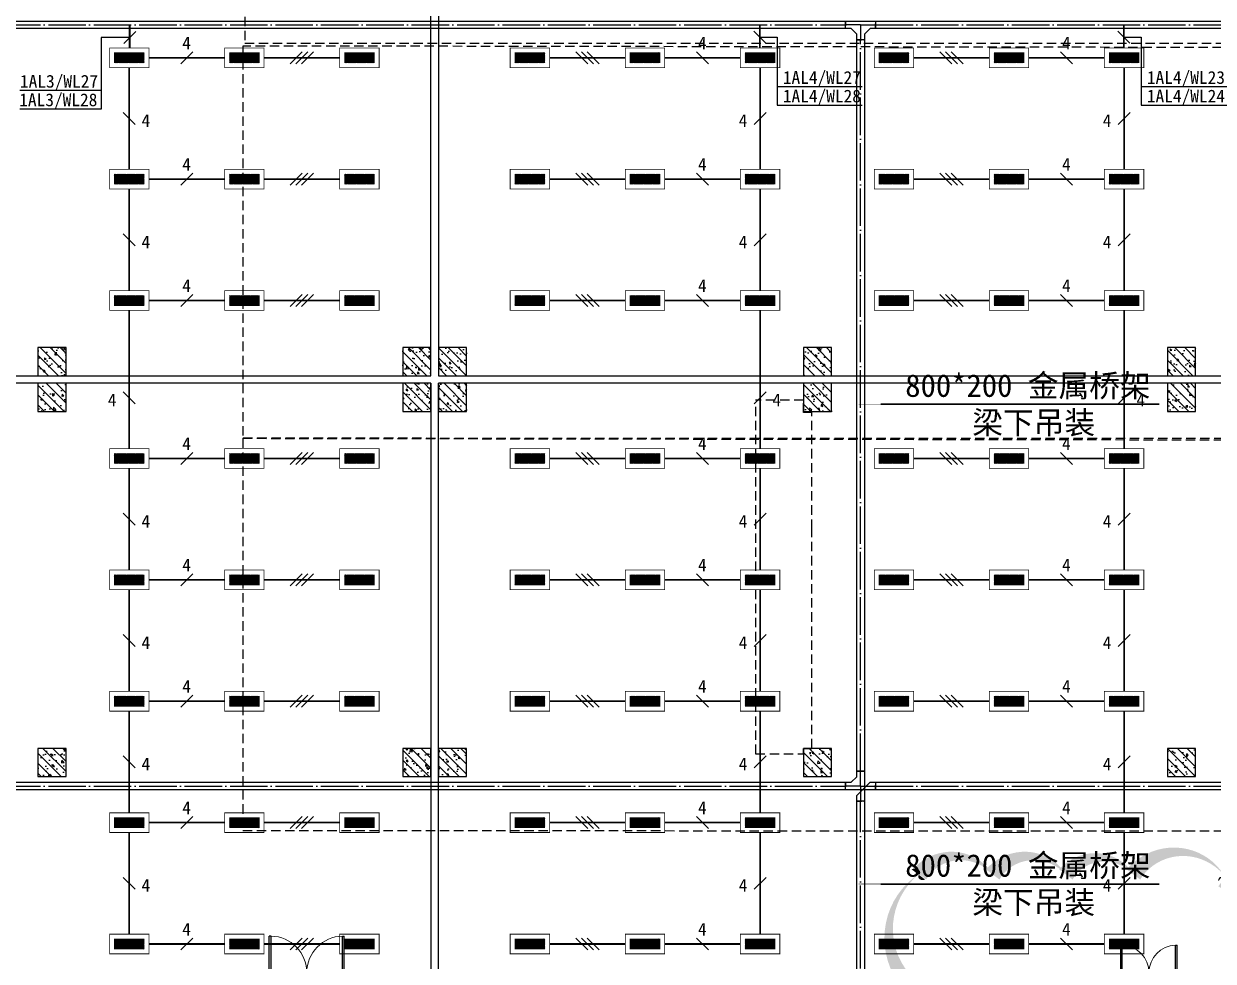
# Model space of a CAD drawing. Header units: millimetres. Extents: x -633009578 to 5705885, y -633235091 to 2571734.
# Drawn here: x 2833770 to 2865463, y 2112540 to 2137512 of the extents above; entities that cross this region are included whole.
import ezdxf

# ---------------------------------------------------------------- set-up
doc = ezdxf.new("R2010")
doc.units = ezdxf.units.MM
doc.header["$LTSCALE"] = 1000
doc.header["$MEASUREMENT"] = 0
for name, pattern in [('DASHED2', [0.375, 0.25, -0.125]), ('DOTE', [2.4200000000000004, 2, -0.2, 0.02, -0.2]), ('HIDDEN', [0.375, 0.25, -0.125])]:
    doc.linetypes.add(name, pattern=pattern)
doc.layers.get('0').update_dxf_attribs({"color": 9})
for name, color, linetype in [('3T_WOOD', 21, 'Continuous'), ('A-ABOV(投影线)', 154, 'HIDDEN'), ('A-COLUM(柱)', 255, 'Continuous'), ('A-DOOR(门）', 4, 'Continuous'), ('A-FLOR(看线)', 8, 'Continuous'), ('DIM_MODI', 6, 'Continuous'), ('电-强电平面-标注', 3, 'Continuous'), ('电-强电平面-线缆', 3, 'Continuous'), ('电-桥架', 4, 'Continuous'), ('设备-照明', 3, 'Continuous'), ('设备-箱柜', 3, 'Continuous')]:
    doc.layers.add(name, color=color, linetype=linetype)
doc.styles.add('ELEC-DIM', font='simhei.ttf')
doc.styles.add('IDQSTYLE', font='simhei.ttf', dxfattribs={"width": 0.707, "bigfont": 'hztxt.shx'})

# ---------------------------------------------------------------- blocks, each defined once
blk = doc.blocks.new('$DorLib2D$00000002')
for p, q in [((-0.5, -5.684341886080802e-17), (-0.5000000000000007, 0.4875)), ((-0.4750000000000007, 0.4875), (-0.5000000000000007, 0.4875)), ((-0.475, -2.842170943040401e-17), (-0.4750000000000007, 0.4875)), ((0.475, -2.842170943040401e-17), (0.4750000000000007, 0.4875)), ((0.4750000000000007, 0.4875), (0.5000000000000007, 0.4875)), ((0.5, -5.684341886080802e-17), (0.5000000000000007, 0.4875)), ((-0.5, -5.684341886080802e-17), (-0.475, -2.842170943040401e-17)), ((0.5, -5.684341886080802e-17), (0.475, -2.842170943040401e-17))]:
    blk.add_line(p, q)
at = {"lineweight": 13}
for centre, start, end in [((-0.4875, -4.263256414560601e-17), 0, 88.53071641864632), ((0.4875, -4.263256414560601e-17), 91.4692835813537, 180)]:
    blk.add_arc(centre, 0.4875, start, end, dxfattribs=at)
blk = doc.blocks.new('_FZH')
h = blk.add_hatch()
h.set_pattern_fill('钢筋混凝土', color=256, scale=0.1, style=0)
h.set_pattern_definition([(45, (0, 0), (-0.1767766952966369, 0.1767766952966369), []), (50, (0, 0), (0.7172601826007535, -0.06275213498259512), [0.07500000000000001, -0.8250000000000001]), (355, (0, 0), (-0.138751333613, 0.7521921337000119), [0.06, -0.66]), (100.4514, (0.05977168000000001, -0.00522934), (0.5785093817140216, 0.6894395420609536), [0.06374019, -0.701142112]), (46.1842, (0, 0.2), (1.067241048625645, -0.1655190143290181), [0.1125, -1.2375]), (96.6356, (0.088936745, 0.186206693), (0.9346627055487033, 0.9741178709004418), [0.095610288, -1.051713]), (351.1842, (0, 0.2), (0.9346619451336272, 0.9741186009253247), [0.09000000000000001, -0.9900000000000001]), (21, (0.1, 0.15), (0.5969070521184617, -0.4026188906653388), [0.07500000000000001, -0.8250000000000001]), (326, (0.1, 0.15), (0.2433153319215824, 0.7251500450468529), [0.06, -0.66]), (71.4514, (0.149742233, 0.116448394), (0.84022262858149, 0.3225304967099524), [0.06374019, -0.701142112]), (37.50000000000001, (0, 0), (0.01215985531729062, 0.3328938538313115), [0, -0.652, 0, -0.67, 0, -0.6625000000000001]), (7.499999999999999, (0, 0), (0.2630695374421486, 0.3944117118823603), [0, -0.382, 0, -0.637, 0, -0.2525]), (-32.5, (-0.223, 0), (0.533822436172409, -0.02255487173437976), [0, -0.25, 0, -0.78, 0, -1.035]), (-42.5, (-0.323, 0), (0.5831861693423862, 0.1001049823323177), [0, -0.325, 0, -0.518, 0, -0.735])])
h.paths.add_polyline_path([(-0.5, -0.5), (0.5, -0.5), (0.5, 0.5), (-0.5, 0.5)])
blk.add_lwpolyline([(-0.5, -0.5), (0.5, -0.5), (0.5, 0.5), (-0.5, 0.5)], close=True)
blk = doc.blocks.new('9-29-1')
at = {"layer": 'A-ABOV(投影线)'}
for points in [[(1183776.786092277, 1459020.183245723), (1219255.834010175, 1459020.183245723), (1219255.834010175, 1469470.779061422), (1183776.786092277, 1469470.779061422)], [(1183727.619383453, 1448491.694772801), (1219193.677055784, 1448436.849902578), (1219193.677055784, 1458887.445718276), (1183727.619383453, 1458942.290588499)], [(1183727.619383453, 1438041.098957102), (1219238.241420283, 1438036.654649414), (1219238.241420283, 1448487.250465113), (1183727.619383453, 1448491.694772801)]]:
    blk.add_lwpolyline(points, close=True, dxfattribs=at)
blk.add_lwpolyline([(1197390.598288356, 1449332.113113692), (1197390.598288357, 1440082.113137866), (1198665.598288357, 1440082.113137866), (1198665.598288357, 1440232.113012645), (1198890.598288357, 1440232.113113692), (1198890.598288356, 1446082.113137866), (1198890.598288357, 1449182.113137866), (1198665.598288357, 1449182.113238913), (1198665.598288357, 1449507.113113692), (1197390.598288356, 1449507.113113692)], dxfattribs=at)
at = {"layer": 'A-FLOR(看线)'}
for points in [[(1188740.598288341, 1450157.113137866), (1188740.598288359, 1517107.113137866)], [(1188940.598288343, 1517107.113137866), (1188940.598288343, 1450157.113137866)], [(1122690.598288357, 1450157.113137866), (1188740.598288341, 1450157.113137866)], [(1188940.598288343, 1450157.113137866), (1254990.598288357, 1450157.113137866)], [(1188740.598288339, 1449957.113138453), (1122690.598288357, 1449957.113138453)], [(1188740.598288339, 1449957.113138453), (1188740.598288339, 1383007.113137866)], [(1254990.598288357, 1449957.113137866), (1188940.598288341, 1449957.113138453)], [(1188940.598288341, 1383007.113137866), (1188940.598288341, 1449957.113138453)]]:
    blk.add_lwpolyline(points, dxfattribs=at)
at = {"layer": 'DIM_MODI'}
blk.add_lwpolyline([(1201726.381430959, 1436873.163685239, 0, 450, 0.5), (1201726.381430959, 1433723.163685239, 0, 450, 0.5), (1201726.381430959, 1430890.018079459, 0, 450, 0.5), (1203676.381430959, 1430890.018079459, 0, 450, 0.5), (1205926.381430959, 1430890.018079459, 0, 450, 0.5), (1209076.381430959, 1430890.018079459, 0, 450, 0.5), (1209857.257280068, 1430890.018079459, 0, 450, 0.5), (1209857.257280068, 1433140.018079459, 0, 450, 0.5), (1209857.257280068, 1436740.018079459, 0, 450, 0.5), (1209857.257280068, 1436873.163685239, 0, 450, 0.5), (1207457.257280068, 1436873.163685239, 0, 450, 0.5), (1205657.257280068, 1436873.163685239, 0, 450, 0.5), (1203707.257280068, 1436873.163685239, 0, 450, 0.5), (1201757.257280068, 1436873.163685239, 0, 450, 0.5)], format="xyseb", close=True, dxfattribs=at)
at = {"layer": 'A-COLUM(柱)', "xscale": 750, "yscale": 750, "zscale": 750, "rotation": 270}
for p in [(1178640.598288357, 1450532.113137866), (1188365.598288357, 1450532.113137866), (1189315.598288357, 1450532.113137866), (1199040.598288357, 1450532.113137866), (1208740.598288357, 1450532.113137866), (1178640.598288357, 1449582.113137866), (1188365.598288357, 1449582.113137866), (1189315.598288357, 1449582.113137866), (1199040.598288357, 1449582.113137866), (1208740.598288357, 1449582.113137866), (1178640.598288357, 1439857.113137866), (1188365.598288357, 1439857.113137866), (1189315.598288357, 1439857.113137866), (1199040.598288357, 1439857.113137866), (1208740.598288357, 1439857.113137866)]:
    blk.add_blockref('_FZH', p, dxfattribs=at)
at = {"layer": 'A-DOOR(门）'}
for p, xscale, yscale, zscale in [((1185430.598288258, 1434257.113137866), 2000, 2000, 2000), ((1207870.598288297, 1434257.113137866), 1500, 1500, 1500)]:
    blk.add_blockref('$DorLib2D$00000002', p, dxfattribs=dict(at, xscale=xscale, yscale=yscale, zscale=zscale))
blk = doc.blocks.new('*X353')
at = {"color": 0, "linetype": 'Continuous'}
for p, q in [((277.1059544658493, 221.9516255332986), (279.536990929048, 224.3826619964973)), ((277.1059544658493, 222.2344682457732), (279.2541482165735, 224.3826619964973)), ((277.1059544658493, 222.5173109582479), (278.9713055040988, 224.3826619964973)), ((277.1059544658493, 222.8001536707225), (278.6884627916242, 224.3826619964973)), ((277.1059544658493, 223.0829963831971), (278.4056200791496, 224.3826619964973)), ((277.1059544658493, 223.3658390956717), (278.122777366675, 224.3826619964973)), ((277.1059544658493, 223.6486818081463), (277.8399346542004, 224.3826619964973)), ((277.1059544658493, 223.9315245206209), (277.5570919417257, 224.3826619964973)), ((277.1059544658493, 224.2143672330955), (277.2742492292511, 224.3826619964973)), ((277.3198336415227, 221.8826619964973), (279.8198336415227, 224.3826619964973)), ((277.6026763539973, 221.8826619964973), (280.1026763539973, 224.3826619964973)), ((277.8855190664719, 221.8826619964973), (280.3855190664719, 224.3826619964973)), ((278.1683617789465, 221.8826619964973), (280.6683617789466, 224.3826619964973)), ((278.4512044914212, 221.8826619964973), (280.9512044914212, 224.3826619964973)), ((278.7340472038958, 221.8826619964973), (281.2340472038958, 224.3826619964973)), ((279.0168899163704, 221.8826619964973), (281.5168899163704, 224.3826619964973)), ((279.299732628845, 221.8826619964973), (281.799732628845, 224.3826619964973)), ((279.5825753413196, 221.8826619964973), (282.0825753413196, 224.3826619964973)), ((279.8654180537943, 221.8826619964973), (282.3654180537943, 224.3826619964973)), ((280.1482607662689, 221.8826619964973), (282.6482607662689, 224.3826619964973)), ((280.4311034787435, 221.8826619964973), (282.9311034787435, 224.3826619964973)), ((280.7139461912181, 221.8826619964973), (283.2139461912181, 224.3826619964973)), ((280.9967889036927, 221.8826619964973), (283.4967889036927, 224.3826619964973)), ((281.2796316161674, 221.8826619964973), (283.7796316161674, 224.3826619964973)), ((281.5624743286419, 221.8826619964973), (284.062474328642, 224.3826619964973)), ((281.8453170411166, 221.8826619964973), (284.3453170411166, 224.3826619964973)), ((282.1281597535912, 221.8826619964973), (284.6059544658494, 224.3604567087555)), ((282.4110024660658, 221.8826619964973), (284.6059544658494, 224.0776139962809)), ((282.6938451785405, 221.8826619964973), (284.6059544658494, 223.7947712838063)), ((282.976687891015, 221.8826619964973), (284.6059544658494, 223.5119285713317)), ((283.2595306034897, 221.8826619964973), (284.6059544658494, 223.229085858857)), ((283.5423733159643, 221.8826619964973), (284.6059544658494, 222.9462431463824)), ((283.8252160284389, 221.8826619964973), (284.6059544658494, 222.6634004339078)), ((284.1080587409135, 221.8826619964973), (284.6059544658494, 222.3805577214332)), ((284.3909014533882, 221.8826619964973), (284.6059544658494, 222.0977150089586))]:
    blk.add_line(p, q, dxfattribs=at)
blk = doc.blocks.new('HC000062')
at = {"color": 0, "linetype": 'Continuous', "const_width": 0.2}
for points in [[(-4.97662087547036, 2.499999999999943), (5.023379124529697, 2.499999999999943), (5.023379124529697, -2.500000000000057), (-4.97662087547036, -2.500000000000057), (-4.97662087547036, 2.499999999999943)], [(-3.72662087547036, 1.25), (-3.72662087547036, -1.250000000000057), (3.773379124529697, -1.250000000000057), (3.773379124529697, 1.25), (-3.72662087547036, 1.25)]]:
    blk.add_lwpolyline(points, dxfattribs=at)
at = {"color": 0, "linetype": 'Continuous'}
blk.add_blockref('*X353', (-280.8325753413197, -223.1326619964974), dxfattribs=at)
at = {"color": 0, "style": 'IDQSTYLE', "width": 0.7}
blk.add_attdef('PSFHATT', (7.023379124529697, -2.500000000000057), '', height=2.5, dxfattribs=at)

msp = doc.modelspace()

# ---------------------------------------------------------------- linework, layer by layer
at = {"layer": '电-强电平面-标注'}
for p, q in [((2835830.388250988, 2137143), (2835830.388250988, 2135241.499999973)), ((2836597.063994845, 2137143), (2835830.388250988, 2137143)), ((2836756.163020613, 2137302.099025766), (2836437.964969078, 2136983.900974233)), ((2853220.015228098, 2137315.852015243), (2853538.213279633, 2136997.653963711)), ((2853379.114253866, 2137156.752989477), (2853845.289997723, 2137156.752989477)), ((2853845.289997723, 2137156.752989477), (2853845.289997723, 2135342.230145702)), ((2862920.015228098, 2137315.852015243), (2863238.213279633, 2136997.653963711)), ((2863079.114253866, 2137156.752989477), (2863545.289997723, 2137156.752989477)), ((2863545.289997723, 2137156.752989477), (2863545.289997723, 2135342.230145702)), ((2838273.214532278, 2136765.284384978), (2837955.016480746, 2136447.086333444)), ((2841189.881198946, 2136765.284384978), (2840871.683147412, 2136447.086333445)), ((2841339.881198946, 2136765.284384978), (2841021.683147412, 2136447.086333445)), ((2841489.881198946, 2136765.284384978), (2841171.683147412, 2136447.086333445)), ((2848480.01648077, 2136765.284384982), (2848798.214532305, 2136447.086333449)), ((2848630.01648077, 2136765.284384982), (2848948.214532305, 2136447.086333449)), ((2848780.01648077, 2136765.284384982), (2849098.214532305, 2136447.086333449)), ((2851696.683147438, 2136765.284384983), (2852014.881198971, 2136447.086333449)), ((2858180.01648077, 2136765.284384982), (2858498.214532305, 2136447.086333449)), ((2858330.01648077, 2136765.284384982), (2858648.214532305, 2136447.086333449)), ((2858480.01648077, 2136765.284384982), (2858798.214532305, 2136447.086333449)), ((2861396.683147438, 2136765.284384983), (2861714.881198971, 2136447.086333449)), ((2853845.289997723, 2135836.915549748), (2856106.486576248, 2135836.915549748)), ((2863545.289997723, 2135836.915549748), (2865979.46992165, 2135836.915549748)), ((2835830.388250988, 2135736.18540402), (2833667.374094868, 2135736.18540402)), ((2835830.388250988, 2135241.499999973), (2833667.374094868, 2135241.499999973)), ((2853845.289997723, 2135342.230145702), (2856106.486576248, 2135342.230145702)), ((2863545.289997723, 2135342.230145702), (2865979.46992165, 2135342.230145702)), ((2836737.42639087, 2134830.419666778), (2836419.228339336, 2135148.617718311)), ((2853232.471288846, 2134830.419666782), (2853550.66934038, 2135148.617718315)), ((2862932.471288846, 2134830.419666782), (2863250.66934038, 2135148.617718315)), ((2838273.214532278, 2133531.951051645), (2837955.016480746, 2133213.753000111)), ((2841189.881198946, 2133531.951051645), (2840871.683147412, 2133213.753000111)), ((2841339.881198946, 2133531.951051645), (2841021.683147412, 2133213.753000111)), ((2841489.881198946, 2133531.951051645), (2841171.683147412, 2133213.753000111)), ((2848480.01648077, 2133531.951051649), (2848798.214532305, 2133213.753000116)), ((2848630.01648077, 2133531.951051649), (2848948.214532305, 2133213.753000116)), ((2848780.01648077, 2133531.951051649), (2849098.214532305, 2133213.753000116)), ((2851696.683147438, 2133531.95105165), (2852014.881198971, 2133213.753000116)), ((2858180.01648077, 2133531.951051649), (2858498.214532305, 2133213.753000116)), ((2858330.01648077, 2133531.951051649), (2858648.214532305, 2133213.753000116)), ((2858480.01648077, 2133531.951051649), (2858798.214532305, 2133213.753000116)), ((2861396.683147438, 2133531.95105165), (2861714.881198971, 2133213.753000116)), ((2836737.42639087, 2131597.086333445), (2836419.228339336, 2131915.284384978)), ((2853232.471288846, 2131597.086333449), (2853550.66934038, 2131915.284384982)), ((2862932.471288846, 2131597.086333449), (2863250.66934038, 2131915.284384982)), ((2838273.214532278, 2130298.617718311), (2837955.016480746, 2129980.419666777)), ((2841189.881198946, 2130298.617718311), (2840871.683147412, 2129980.419666778)), ((2841339.881198946, 2130298.617718311), (2841021.683147412, 2129980.419666778)), ((2841489.881198946, 2130298.617718311), (2841171.683147412, 2129980.419666778)), ((2848480.01648077, 2130298.617718316), (2848798.214532305, 2129980.419666782)), ((2848630.01648077, 2130298.617718316), (2848948.214532305, 2129980.419666782)), ((2848780.01648077, 2130298.617718316), (2849098.214532305, 2129980.419666782)), ((2851696.683147438, 2130298.617718316), (2852014.881198971, 2129980.419666782)), ((2858180.01648077, 2130298.617718316), (2858498.214532305, 2129980.419666782)), ((2858330.01648077, 2130298.617718316), (2858648.214532305, 2129980.419666782)), ((2858480.01648077, 2130298.617718316), (2858798.214532305, 2129980.419666782)), ((2861396.683147438, 2130298.617718316), (2861714.881198971, 2129980.419666782)), ((2836421.683147398, 2127706.951051644), (2836739.881198932, 2127388.753000111)), ((2853548.214532319, 2127706.951051648), (2853230.016480784, 2127388.753000116)), ((2863248.214532319, 2127706.951051648), (2862930.016480784, 2127388.753000116)), ((2838273.214532278, 2126090.284384978), (2837955.016480746, 2125772.086333444)), ((2841189.881198946, 2126090.284384978), (2840871.683147412, 2125772.086333445)), ((2841339.881198946, 2126090.284384978), (2841021.683147412, 2125772.086333445)), ((2841489.881198946, 2126090.284384978), (2841171.683147412, 2125772.086333445)), ((2848480.01648077, 2126090.284384982), (2848798.214532305, 2125772.086333449)), ((2848630.01648077, 2126090.284384982), (2848948.214532305, 2125772.086333449)), ((2848780.01648077, 2126090.284384982), (2849098.214532305, 2125772.086333449)), ((2851696.683147438, 2126090.284384983), (2852014.881198971, 2125772.086333449)), ((2858180.01648077, 2126090.284384982), (2858498.214532305, 2125772.086333449)), ((2858330.01648077, 2126090.284384982), (2858648.214532305, 2125772.086333449)), ((2858480.01648077, 2126090.284384982), (2858798.214532305, 2125772.086333449)), ((2861396.683147438, 2126090.284384983), (2861714.881198971, 2125772.086333449)), ((2836737.42639087, 2124155.419666778), (2836419.228339336, 2124473.617718311)), ((2853232.471288846, 2124155.419666782), (2853550.66934038, 2124473.617718315)), ((2862932.471288846, 2124155.419666782), (2863250.66934038, 2124473.617718315)), ((2838273.214532278, 2122856.951051645), (2837955.016480746, 2122538.753000111)), ((2841189.881198946, 2122856.951051645), (2840871.683147412, 2122538.753000111)), ((2841339.881198946, 2122856.951051645), (2841021.683147412, 2122538.753000111)), ((2841489.881198946, 2122856.951051645), (2841171.683147412, 2122538.753000111)), ((2848480.01648077, 2122856.951051649), (2848798.214532305, 2122538.753000116)), ((2848630.01648077, 2122856.951051649), (2848948.214532305, 2122538.753000116)), ((2848780.01648077, 2122856.951051649), (2849098.214532305, 2122538.753000116)), ((2851696.683147438, 2122856.95105165), (2852014.881198971, 2122538.753000116)), ((2858180.01648077, 2122856.951051649), (2858498.214532305, 2122538.753000116)), ((2858330.01648077, 2122856.951051649), (2858648.214532305, 2122538.753000116)), ((2858480.01648077, 2122856.951051649), (2858798.214532305, 2122538.753000116)), ((2861396.683147438, 2122856.95105165), (2861714.881198971, 2122538.753000116)), ((2836737.42639087, 2120922.086333445), (2836419.228339336, 2121240.284384978)), ((2853232.471288846, 2120922.086333449), (2853550.66934038, 2121240.284384982)), ((2862932.471288846, 2120922.086333449), (2863250.66934038, 2121240.284384982)), ((2838273.214532278, 2119623.617718311), (2837955.016480746, 2119305.419666777)), ((2841189.881198946, 2119623.617718311), (2840871.683147412, 2119305.419666778)), ((2841339.881198946, 2119623.617718311), (2841021.683147412, 2119305.419666778)), ((2841489.881198946, 2119623.617718311), (2841171.683147412, 2119305.419666778)), ((2848480.01648077, 2119623.617718316), (2848798.214532305, 2119305.419666782)), ((2848630.01648077, 2119623.617718316), (2848948.214532305, 2119305.419666782)), ((2848780.01648077, 2119623.617718316), (2849098.214532305, 2119305.419666782)), ((2851696.683147438, 2119623.617718316), (2852014.881198971, 2119305.419666782)), ((2858180.01648077, 2119623.617718316), (2858498.214532305, 2119305.419666782)), ((2858330.01648077, 2119623.617718316), (2858648.214532305, 2119305.419666782)), ((2858480.01648077, 2119623.617718316), (2858798.214532305, 2119305.419666782)), ((2861396.683147438, 2119623.617718316), (2861714.881198971, 2119305.419666782)), ((2836737.42639087, 2117688.753000121), (2836419.228339336, 2118006.951051654)), ((2853232.471288846, 2117688.753000126), (2853550.66934038, 2118006.951051658)), ((2862932.471288846, 2117688.753000126), (2863250.66934038, 2118006.951051658)), ((2838273.214532278, 2116390.284384989), (2837955.016480746, 2116072.086333454)), ((2841189.881198946, 2116390.284384988), (2840871.683147412, 2116072.086333454)), ((2841339.881198946, 2116390.284384988), (2841021.683147412, 2116072.086333454)), ((2841489.881198946, 2116390.284384988), (2841171.683147412, 2116072.086333454)), ((2848480.01648077, 2116390.284384992), (2848798.214532305, 2116072.08633346)), ((2848630.01648077, 2116390.284384992), (2848948.214532305, 2116072.08633346)), ((2848780.01648077, 2116390.284384992), (2849098.214532305, 2116072.08633346)), ((2851696.683147438, 2116390.284384993), (2852014.881198971, 2116072.086333459)), ((2858180.01648077, 2116390.284384992), (2858498.214532305, 2116072.08633346)), ((2858330.01648077, 2116390.284384992), (2858648.214532305, 2116072.08633346)), ((2858480.01648077, 2116390.284384992), (2858798.214532305, 2116072.08633346)), ((2861396.683147438, 2116390.284384993), (2861714.881198971, 2116072.086333459)), ((2836737.42639087, 2114455.419666788), (2836419.228339336, 2114773.617718321)), ((2853232.471288846, 2114455.419666793), (2853550.66934038, 2114773.617718325)), ((2862932.471288846, 2114455.419666793), (2863250.66934038, 2114773.617718325)), ((2838273.214532278, 2113156.951051655), (2837955.016480746, 2112838.75300012)), ((2841189.881198946, 2113156.951051654), (2840871.683147412, 2112838.753000121)), ((2841339.881198946, 2113156.951051654), (2841021.683147412, 2112838.753000121)), ((2841489.881198946, 2113156.951051654), (2841171.683147412, 2112838.753000121)), ((2848480.01648077, 2113156.951051659), (2848798.214532305, 2112838.753000126)), ((2848630.01648077, 2113156.951051659), (2848948.214532305, 2112838.753000126)), ((2848780.01648077, 2113156.951051659), (2849098.214532305, 2112838.753000126)), ((2851696.683147438, 2113156.951051659), (2852014.881198971, 2112838.753000125)), ((2858180.01648077, 2113156.951051659), (2858498.214532305, 2112838.753000126)), ((2858330.01648077, 2113156.951051659), (2858648.214532305, 2112838.753000126)), ((2858480.01648077, 2113156.951051659), (2858798.214532305, 2112838.753000126)), ((2861396.683147438, 2113156.951051659), (2861714.881198971, 2112838.753000125))]:
    msp.add_line(p, q, dxfattribs=at)
at = {"layer": '电-强电平面-线缆', "color": 1, "linetype": 'Continuous', "const_width": 45}
for points in [[(2836590.783425851, 2136868.68535922), (2836590.783425851, 2137484.238103506)], [(2853379.114253866, 2136868.685359225), (2853379.114253866, 2137484.23810351)], [(2863079.114253866, 2136868.685359225), (2863079.114253866, 2137484.23810351)], [(2837105.782173179, 2136606.185359211), (2839122.448839845, 2136606.185359211)], [(2840172.448839845, 2136606.185359211), (2842189.115506512, 2136606.185359211)], [(2849797.448839871, 2136606.185359216), (2847780.782173204, 2136606.185359216)], [(2852864.115506537, 2136606.185359216), (2850847.448839871, 2136606.185359216)], [(2859497.448839871, 2136606.185359216), (2857480.782173204, 2136606.185359216)], [(2862564.115506537, 2136606.185359216), (2860547.448839871, 2136606.185359216)], [(2836578.327365103, 2136343.685359211), (2836578.327365103, 2133635.352025878)], [(2853391.570314613, 2136343.685359216), (2853391.570314613, 2133635.352025883)], [(2863091.570314613, 2136343.685359216), (2863091.570314613, 2133635.352025883)], [(2837105.782173179, 2133372.852025878), (2839122.448839845, 2133372.852025878)], [(2840172.448839845, 2133372.852025878), (2842189.115506512, 2133372.852025878)], [(2849797.448839871, 2133372.852025883), (2847780.782173204, 2133372.852025883)], [(2852864.115506537, 2133372.852025883), (2850847.448839871, 2133372.852025883)], [(2859497.448839871, 2133372.852025883), (2857480.782173204, 2133372.852025883)], [(2862564.115506537, 2133372.852025883), (2860547.448839871, 2133372.852025883)], [(2836578.327365103, 2133110.352025878), (2836578.327365103, 2130402.018692544)], [(2853391.570314613, 2133110.352025883), (2853391.570314613, 2130402.018692549)], [(2863091.570314613, 2133110.352025883), (2863091.570314613, 2130402.018692549)], [(2837105.782173179, 2130139.518692544), (2839122.448839845, 2130139.518692544)], [(2840172.448839845, 2130139.518692544), (2842189.115506512, 2130139.518692544)], [(2849797.448839871, 2130139.518692549), (2847780.782173204, 2130139.518692549)], [(2852864.115506537, 2130139.518692549), (2850847.448839871, 2130139.518692549)], [(2859497.448839871, 2130139.518692549), (2857480.782173204, 2130139.518692549)], [(2862564.115506537, 2130139.518692549), (2860547.448839871, 2130139.518692549)], [(2836580.782173165, 2126193.68535922), (2836580.782173165, 2129877.018692534)], [(2853389.115506551, 2126193.685359225), (2853389.115506551, 2129877.018692539)], [(2863089.115506551, 2126193.685359225), (2863089.115506551, 2129877.018692539)], [(2836578.327365103, 2125668.685359211), (2836578.327365103, 2122960.352025878)], [(2837105.782173179, 2125931.185359211), (2839122.448839845, 2125931.185359211)], [(2840172.448839845, 2125931.185359211), (2842189.115506512, 2125931.185359211)], [(2849797.448839871, 2125931.185359216), (2847780.782173204, 2125931.185359216)], [(2852864.115506537, 2125931.185359216), (2850847.448839871, 2125931.185359216)], [(2853391.570314613, 2125668.685359216), (2853391.570314613, 2122960.352025883)], [(2859497.448839871, 2125931.185359216), (2857480.782173204, 2125931.185359216)], [(2862564.115506537, 2125931.185359216), (2860547.448839871, 2125931.185359216)], [(2863091.570314613, 2125668.685359216), (2863091.570314613, 2122960.352025883)], [(2837105.782173179, 2122697.852025878), (2839122.448839845, 2122697.852025878)], [(2840172.448839845, 2122697.852025878), (2842189.115506512, 2122697.852025878)], [(2849797.448839871, 2122697.852025883), (2847780.782173204, 2122697.852025883)], [(2852864.115506537, 2122697.852025883), (2850847.448839871, 2122697.852025883)], [(2859497.448839871, 2122697.852025883), (2857480.782173204, 2122697.852025883)], [(2862564.115506537, 2122697.852025883), (2860547.448839871, 2122697.852025883)], [(2836578.327365103, 2122435.352025878), (2836578.327365103, 2119727.018692544)], [(2853391.570314613, 2122435.352025883), (2853391.570314613, 2119727.018692549)], [(2863091.570314613, 2122435.352025883), (2863091.570314613, 2119727.018692549)], [(2837105.782173179, 2119464.518692544), (2839122.448839845, 2119464.518692544)], [(2840172.448839845, 2119464.518692544), (2842189.115506512, 2119464.518692544)], [(2849797.448839871, 2119464.518692549), (2847780.782173204, 2119464.518692549)], [(2852864.115506537, 2119464.518692549), (2850847.448839871, 2119464.518692549)], [(2859497.448839871, 2119464.518692549), (2857480.782173204, 2119464.518692549)], [(2862564.115506537, 2119464.518692549), (2860547.448839871, 2119464.518692549)], [(2836578.327365103, 2119202.018692554), (2836578.327365103, 2116493.685359221)], [(2853391.570314613, 2119202.018692559), (2853391.570314613, 2116493.685359226)], [(2863091.570314613, 2119202.018692559), (2863091.570314613, 2116493.685359226)], [(2837105.782173179, 2116231.185359221), (2839122.448839845, 2116231.185359221)], [(2840172.448839845, 2116231.185359221), (2842189.115506512, 2116231.185359221)], [(2849797.448839871, 2116231.185359226), (2847780.782173204, 2116231.185359226)], [(2852864.115506537, 2116231.185359226), (2850847.448839871, 2116231.185359226)], [(2859497.448839871, 2116231.185359226), (2857480.782173204, 2116231.185359226)], [(2862564.115506537, 2116231.185359226), (2860547.448839871, 2116231.185359226)], [(2836578.327365103, 2115968.685359221), (2836578.327365103, 2113260.352025887)], [(2853391.570314613, 2115968.685359226), (2853391.570314613, 2113260.352025892)], [(2863091.570314613, 2115968.685359226), (2863091.570314613, 2113260.352025892)], [(2837105.782173179, 2112997.852025887), (2839122.448839845, 2112997.852025887)], [(2840172.448839845, 2112997.852025887), (2842189.115506512, 2112997.852025887)], [(2849797.448839871, 2112997.852025892), (2847780.782173204, 2112997.852025892)], [(2852864.115506537, 2112997.852025892), (2850847.448839871, 2112997.852025892)], [(2859497.448839871, 2112997.852025892), (2857480.782173204, 2112997.852025892)], [(2862564.115506537, 2112997.852025892), (2860547.448839871, 2112997.852025892)]]:
    msp.add_lwpolyline(points, dxfattribs=at)
at = {"layer": '电-桥架', "color": 5, "linetype": 'DOTE', "ltscale": 0.5}
for p, q in [((2792074.751800636, 2137484.23810351), (2855668.311765841, 2137484.23810351)), ((2856068.311765841, 2137484.23810351), (2855668.311765841, 2137484.23810351)), ((2856068.311765841, 2137484.23810351), (2856468.311765841, 2137484.23810351)), ((2856068.311765841, 2137484.23810351), (2856068.311755694, 2137084.23810351)), ((2856468.311765841, 2137484.23810351), (2904727.329911307, 2137484.23810351)), ((2856068.311261594, 2117605.477222501), (2856068.311755694, 2137084.23810351)), ((2856068.311251448, 2117205.477222501), (2856068.311261594, 2117605.477222501)), ((2792074.751605552, 2117205.477222501), (2855668.311251448, 2117205.477222501)), ((2856068.311251448, 2117205.477222501), (2855668.311251448, 2117205.477222501)), ((2856068.311251448, 2117205.477222501), (2856068.311241303, 2116805.477222501)), ((2856068.311251448, 2117205.477222501), (2856468.311251448, 2117205.477222501)), ((2856468.311251448, 2117205.477222501), (2904727.329894844, 2117205.477222501)), ((2856068.310759865, 2097825.918108017), (2856068.311241303, 2116805.477222501))]:
    msp.add_line(p, q, dxfattribs=at)
at = {"layer": '电-桥架', "color": 9, "linetype": 'DASHED2', "ltscale": 0.5}
for p, q in [((2855668.311765841, 2137584.23810351), (2855668.311765842, 2137384.23810351)), ((2856468.311765842, 2137384.23810351), (2856468.311765841, 2137584.23810351)), ((2855968.311755694, 2137084.238106047), (2856168.311755694, 2137084.238100975)), ((2855668.311251448, 2117305.477222501), (2855668.311251449, 2117105.477222501)), ((2856468.311251449, 2117105.477222501), (2856468.311251448, 2117305.477222501)), ((2855968.311241303, 2116805.477225037), (2856168.311241303, 2116805.477219965))]:
    msp.add_line(p, q, dxfattribs=at)
at = {"layer": '电-桥架', "ltscale": 0.5}
for points in [[(2855668.311765842, 2137384.23810351), (2792074.751800638, 2137384.23810351), (2792074.751800636, 2137584.23810351), (2855668.311765841, 2137584.23810351)], [(2856468.311765841, 2137584.23810351), (2904727.329911307, 2137584.23810351), (2904727.329911307, 2137384.23810351), (2856468.311765842, 2137384.23810351)], [(2856168.311755694, 2137084.238100974), (2856168.311261594, 2117605.477219965), (2855968.311261594, 2117605.477225037), (2855968.311755694, 2137084.238106046)], [(2855668.311251448, 2117105.477222501), (2792074.751605553, 2117105.477222501), (2792074.751605552, 2117305.477222501), (2855668.311251448, 2117305.477222501)], [(2856468.31125156, 2117305.477222501), (2904727.329894844, 2117305.477222501), (2904727.329894844, 2117105.477222501), (2856468.311251449, 2117105.477222501)], [(2856168.311241303, 2116805.477219965), (2856168.310759865, 2097825.918105482), (2855968.310759865, 2097825.918110554), (2855968.311241303, 2116805.477225037)]]:
    msp.add_lwpolyline(points, dxfattribs=at)
for points in [[(2856468.311765842, 2137384.23810351), (2856318.311765842, 2137384.23810351), (2856168.3117595, 2137234.238100974), (2856168.311755695, 2137084.238100974), (2855968.311755695, 2137084.238106046), (2855968.3117595, 2137234.238106046), (2855818.311765842, 2137384.23810351), (2855668.311765842, 2137384.23810351), (2855668.311765841, 2137584.23810351), (2856468.311765841, 2137584.23810351)], [(2855968.311241303, 2116805.477225037), (2855968.311245107, 2116955.477225037), (2856318.311251448, 2117305.477222501), (2856468.311251448, 2117305.477222501), (2856468.311251448, 2117105.477222501), (2856318.311251448, 2117105.477222501), (2855818.311251448, 2117105.477222501), (2855668.311251448, 2117105.477222501), (2855668.311251448, 2117305.477222501), (2855818.311251448, 2117305.477222501), (2855968.31125779, 2117455.477225037), (2855968.311261594, 2117605.477225037), (2856168.311261594, 2117605.477219965), (2856168.31125779, 2117455.477219965), (2856168.311245107, 2116955.477219965), (2856168.311241303, 2116805.477219965)]]:
    msp.add_lwpolyline(points, close=True, dxfattribs=at)
at = {"layer": '设备-箱柜', "color": 6}
for points in [[(2856012.358074484, 2127378.673285903, 15, 15, 0), (2856605.000313821, 2127378.673285903, 15, 15, 0), (2856605.000313821, 2127378.673285903, 45, 45, 0), (2864023.430004247, 2127378.673285903, 45, 45, 0)], [(2856012.357392028, 2114595.783190354, 15, 15, 0), (2856604.999631366, 2114595.783190354, 15, 15, 0), (2856604.999631366, 2114595.783190354, 45, 45, 0), (2864023.42932179, 2114595.783190354, 45, 45, 0)]]:
    msp.add_lwpolyline(points, format="xyseb", dxfattribs=at)

# ---------------------------------------------------------------- block references
at = {"layer": '3T_WOOD'}
msp.add_blockref('9-29-1', (1655879.395743424, 677977.51603476), dxfattribs=at)
at = {"layer": '设备-照明', "yscale": 105, "zscale": 105}
for p, xscale in [((2836578.327365089, 2136606.18535922), 105), ((2839644.994031776, 2136606.18535922), 105), ((2842711.660698462, 2136606.18535922), 105), ((2847258.236981254, 2136606.185359225), -105), ((2850324.903647941, 2136606.185359225), -105), ((2853391.570314627, 2136606.185359225), -105), ((2856958.236981254, 2136606.185359225), -105), ((2860024.903647941, 2136606.185359225), -105), ((2863091.570314627, 2136606.185359225), -105), ((2836578.327365089, 2133372.852025877), 105), ((2839644.994031776, 2133372.852025877), 105), ((2842711.660698462, 2133372.852025877), 105), ((2847258.236981254, 2133372.852025882), -105), ((2850324.903647941, 2133372.852025882), -105), ((2853391.570314627, 2133372.852025882), -105), ((2856958.236981254, 2133372.852025882), -105), ((2860024.903647941, 2133372.852025882), -105), ((2863091.570314627, 2133372.852025882), -105), ((2836578.327365089, 2130139.518692534), 105), ((2839644.994031776, 2130139.518692534), 105), ((2842711.660698462, 2130139.518692534), 105), ((2847258.236981254, 2130139.518692539), -105), ((2850324.903647941, 2130139.518692539), -105), ((2853391.570314627, 2130139.518692539), -105), ((2856958.236981254, 2130139.518692539), -105), ((2860024.903647941, 2130139.518692539), -105), ((2863091.570314627, 2130139.518692539), -105), ((2836578.327365089, 2125931.18535922), 105), ((2839644.994031776, 2125931.18535922), 105), ((2842711.660698462, 2125931.18535922), 105), ((2847258.236981254, 2125931.185359225), -105), ((2850324.903647941, 2125931.185359225), -105), ((2853391.570314627, 2125931.185359225), -105), ((2856958.236981254, 2125931.185359225), -105), ((2860024.903647941, 2125931.185359225), -105), ((2863091.570314627, 2125931.185359225), -105), ((2836578.327365089, 2122697.852025877), 105), ((2839644.994031776, 2122697.852025877), 105), ((2842711.660698462, 2122697.852025877), 105), ((2847258.236981254, 2122697.852025882), -105), ((2850324.903647941, 2122697.852025882), -105), ((2853391.570314627, 2122697.852025882), -105), ((2856958.236981254, 2122697.852025882), -105), ((2860024.903647941, 2122697.852025882), -105), ((2863091.570314627, 2122697.852025882), -105), ((2836578.327365089, 2119464.518692534), 105), ((2839644.994031776, 2119464.518692534), 105), ((2842711.660698462, 2119464.518692534), 105), ((2847258.236981254, 2119464.518692539), -105), ((2850324.903647941, 2119464.518692539), -105), ((2853391.570314627, 2119464.518692539), -105), ((2856958.236981254, 2119464.518692539), -105), ((2860024.903647941, 2119464.518692539), -105), ((2863091.570314627, 2119464.518692539), -105), ((2836578.327365089, 2116231.18535922), 105), ((2839644.994031776, 2116231.18535922), 105), ((2842711.660698462, 2116231.18535922), 105), ((2847258.236981254, 2116231.185359225), -105), ((2850324.903647941, 2116231.185359225), -105), ((2853391.570314627, 2116231.185359225), -105), ((2856958.236981254, 2116231.185359225), -105), ((2860024.903647941, 2116231.185359225), -105), ((2863091.570314627, 2116231.185359225), -105), ((2836578.327365089, 2112997.852025877), 105), ((2839644.994031776, 2112997.852025877), 105), ((2842711.660698462, 2112997.852025877), 105), ((2847258.236981254, 2112997.852025882), -105), ((2850324.903647941, 2112997.852025882), -105), ((2853391.570314627, 2112997.852025882), -105), ((2856958.236981254, 2112997.852025882), -105), ((2860024.903647941, 2112997.852025882), -105), ((2863091.570314627, 2112997.852025882), -105)]:
    msp.add_blockref('HC000062', p, dxfattribs=dict(at, xscale=xscale))

# ---------------------------------------------------------------- texts
at = {"layer": '电-强电平面-标注', "style": 'ELEC-DIM'}
for s, p in [('4', (2837992.596519168, 2136831.185359211)), ('4', (2851734.263185865, 2136831.185359216)), ('4', (2861434.263185865, 2136831.185359216)), ('1AL3/WL27', (2833668.38825099, 2135811.043317329)), ('1AL4/WL27', (2853995.289997722, 2135911.773463057)), ('1AL4/WL23', (2863695.289997722, 2135911.773463057)), ('1AL3/WL28', (2833649.400909217, 2135316.357913282)), ('1AL4/WL28', (2853995.289997722, 2135417.08805901)), ('1AL4/WL24', (2863695.289997722, 2135417.08805901)), ('4', (2836906.808377761, 2134764.518692547)), ('4', (2852820.051327271, 2134764.518692552)), ('4', (2862520.051327271, 2134764.518692552)), ('4', (2837992.596519168, 2133597.852025878)), ('4', (2851734.263185865, 2133597.852025883)), ('4', (2861434.263185865, 2133597.852025883)), ('4', (2836906.808377761, 2131531.185359213)), ('4', (2852820.051327271, 2131531.185359219)), ('4', (2862520.051327271, 2131531.185359219)), ('4', (2837992.596519168, 2130364.518692544)), ('4', (2851734.263185865, 2130364.518692549)), ('4', (2861434.263185865, 2130364.518692549)), ('4', (2836009.263185823, 2127322.852025875)), ('4', (2853717.596519209, 2127322.85202588)), ('4', (2863417.596519209, 2127322.85202588)), ('4', (2837992.596519168, 2126156.185359211)), ('4', (2851734.263185865, 2126156.185359216)), ('4', (2861434.263185865, 2126156.185359216)), ('4', (2836906.808377761, 2124089.518692547)), ('4', (2852820.051327271, 2124089.518692552)), ('4', (2862520.051327271, 2124089.518692552)), ('4', (2837992.596519168, 2122922.852025878)), ('4', (2851734.263185865, 2122922.852025883)), ('4', (2861434.263185865, 2122922.852025883)), ('4', (2836906.808377761, 2120856.185359213)), ('4', (2852820.051327271, 2120856.185359219)), ('4', (2862520.051327271, 2120856.185359219)), ('4', (2837992.596519168, 2119689.518692544)), ('4', (2851734.263185865, 2119689.518692549)), ('4', (2861434.263185865, 2119689.518692549)), ('4', (2836906.808377761, 2117622.85202589)), ('4', (2852820.051327271, 2117622.852025895)), ('4', (2862520.051327271, 2117622.852025895)), ('4', (2837992.596519168, 2116456.185359221)), ('4', (2851734.263185865, 2116456.185359226)), ('4', (2861434.263185865, 2116456.185359226)), ('4', (2836906.808377761, 2114389.518692556)), ('4', (2852820.051327271, 2114389.518692562)), ('4', (2862520.051327271, 2114389.518692562)), ('4', (2837992.596519168, 2113222.852025887)), ('4', (2851734.263185865, 2113222.852025892)), ('4', (2861434.263185865, 2113222.852025892))]:
    msp.add_text(s, height=339.8734177215189, dxfattribs=at).set_placement(p)
at = {"layer": '设备-箱柜', "color": 6, "style": 'ELEC-DIM'}
for s, p in [('800*200 金属桥架', (2857256.583654266, 2127573.377190791)), ('梁下吊装', (2859043.868367937, 2126589.049004171)), ('800*200 金属桥架', (2857256.582971809, 2114790.487095242)), ('梁下吊装', (2859043.867685482, 2113806.158908622))]:
    msp.add_text(s, height=600, dxfattribs=at).set_placement(p)

doc.saveas('drawing.dxf')
